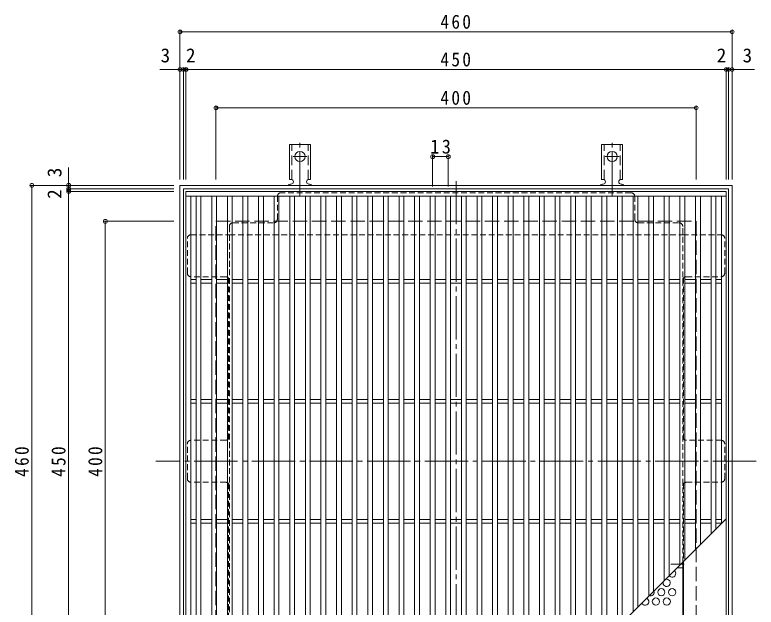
# Model space of a CAD drawing. Units: millimetres at full size, sheet at 1:4. Extents: x -752 to 1068, y -779 to 732.
# Drawn here: x -752 to -134, y 238 to 732 of the extents above; entities that cross this region are included whole.
import ezdxf
from ezdxf.enums import TextEntityAlignment as Align

# ---------------------------------------------------------------- set-up
doc = ezdxf.new("R2010")
doc.units = ezdxf.units.MM
doc.header["$LTSCALE"] = 4
doc.header["$PDMODE"] = 32
doc.header["$PDSIZE"] = 3.2
for name, pattern in [('CHAIN1', [8, 5, -1, 1, -1]), ('CHAIN2', [12, 9, -1, 1, -1]), ('DASHED1', [1.8, 1.2, -0.6]), ('DASHED2', [3, 2, -1]), ('DASHED3', [4, 3, -1])]:
    doc.linetypes.add(name, pattern=pattern)
for name, color, linetype, lineweight in [('A-1_躯体', 3, 'Continuous', 9), ('A-2_仕上', 3, 'Continuous', 9), ('A-4_その他', 7, 'Continuous', 9), ('A-6_寸法', 2, 'Continuous', 9), ('A-7_ハッチ', 2, 'Continuous', 9), ('A-8_記号', 2, 'Continuous', 9), ('A-A_ﾊｯﾁ-ﾜｸ', 3, 'Continuous', 9)]:
    doc.layers.add(name, color=color, linetype=linetype, lineweight=lineweight)
doc.styles.add('ＭＳ ゴシック', font='')
doc.styles.get('ＭＳ ゴシック').set_extended_font_data('MS Gothic')

msp = doc.modelspace()

# ---------------------------------------------------------------- linework, layer by layer
at = {"layer": 'A-1_躯体', "color": 2}
for p, q in [((-614.02, 589.849), (-154.02, 589.849)), ((-614.02, 129.849), (-614.02, 589.849)), ((-611.021, 586.849), (-157.02, 586.849)), ((-611.021, 132.849), (-611.021, 586.849)), ((-157.02, 586.849), (-157.02, 132.849)), ((-154.02, 589.849), (-154.02, 129.849))]:
    msp.add_line(p, q, dxfattribs=at)
at = {"layer": 'A-1_躯体', "color": 2, "linetype": 'DASHED3'}
for p, q in [((-584.02, 559.849), (-184.02, 559.849)), ((-584.02, 159.849), (-584.02, 559.849)), ((-184.02, 559.849), (-184.02, 159.849))]:
    msp.add_line(p, q, dxfattribs=at)
at = {"layer": 'A-2_仕上'}
for p, q in [((-609.02, 134.849), (-609.02, 584.849)), ((-609.02, 584.849), (-159.02, 584.849)), ((-609.02, 580.849), (-159.02, 580.849)), ((-605.02, 138.849), (-605.02, 580.849)), ((-600.52, 138.849), (-600.52, 580.849)), ((-596.52, 138.849), (-596.52, 580.849)), ((-587.52, 138.849), (-587.52, 580.849)), ((-583.52, 138.849), (-583.52, 580.849)), ((-574.52, 138.849), (-574.52, 580.849)), ((-570.52, 138.849), (-570.52, 580.849)), ((-561.521, 138.849), (-561.521, 580.849)), ((-557.521, 138.849), (-557.521, 580.849)), ((-548.52, 138.849), (-548.52, 580.849)), ((-544.521, 138.849), (-544.521, 580.849)), ((-535.52, 138.849), (-535.52, 580.849)), ((-531.52, 138.849), (-531.52, 580.849)), ((-522.52, 138.849), (-522.52, 580.849)), ((-518.52, 138.849), (-518.52, 580.849)), ((-509.521, 138.849), (-509.521, 580.849)), ((-505.521, 138.849), (-505.521, 580.849)), ((-496.521, 138.849), (-496.521, 580.849)), ((-492.521, 138.849), (-492.521, 580.849)), ((-483.52, 138.849), (-483.52, 580.849)), ((-479.521, 138.849), (-479.521, 580.849)), ((-470.52, 138.849), (-470.52, 580.849)), ((-466.52, 138.849), (-466.52, 580.849)), ((-457.52, 138.849), (-457.52, 580.849)), ((-453.52, 138.849), (-453.52, 580.849)), ((-444.521, 138.849), (-444.521, 580.849)), ((-440.521, 138.849), (-440.521, 580.849)), ((-431.52, 138.849), (-431.52, 580.849)), ((-427.521, 138.849), (-427.521, 580.849)), ((-418.52, 138.849), (-418.52, 580.849)), ((-414.52, 138.849), (-414.52, 580.849)), ((-405.52, 138.849), (-405.52, 580.849)), ((-401.52, 138.849), (-401.52, 580.849)), ((-392.521, 580.849), (-392.521, 138.849)), ((-388.521, 580.849), (-388.521, 138.849)), ((-379.521, 580.849), (-379.521, 138.849)), ((-375.521, 580.849), (-375.521, 138.849)), ((-366.52, 580.849), (-366.52, 138.849)), ((-362.52, 580.849), (-362.52, 138.849)), ((-353.52, 580.849), (-353.52, 138.849)), ((-349.52, 580.849), (-349.52, 138.849)), ((-340.52, 580.849), (-340.52, 138.849)), ((-336.52, 580.849), (-336.52, 138.849)), ((-327.521, 580.849), (-327.521, 143.349)), ((-323.521, 580.849), (-323.521, 147.349)), ((-314.52, 580.849), (-314.52, 156.349)), ((-310.521, 580.849), (-310.521, 160.349)), ((-301.52, 580.849), (-301.52, 169.349)), ((-297.52, 580.849), (-297.52, 173.349)), ((-288.52, 580.849), (-288.52, 182.349)), ((-284.52, 580.849), (-284.52, 186.349)), ((-275.521, 580.849), (-275.521, 195.349)), ((-271.521, 580.849), (-271.521, 199.349)), ((-262.521, 580.849), (-262.521, 208.349)), ((-258.521, 580.849), (-258.521, 212.349)), ((-249.52, 580.849), (-249.52, 221.349)), ((-245.52, 580.849), (-245.52, 225.349)), ((-236.52, 580.849), (-236.52, 234.349)), ((-232.52, 580.849), (-232.52, 238.349)), ((-223.521, 580.849), (-223.521, 247.349)), ((-219.521, 580.849), (-219.521, 251.348)), ((-210.521, 580.849), (-210.521, 260.349)), ((-206.521, 580.849), (-206.521, 264.349)), ((-197.52, 580.849), (-197.52, 273.349)), ((-193.521, 580.849), (-193.521, 277.349)), ((-184.52, 580.849), (-184.52, 286.349)), ((-180.52, 580.849), (-180.52, 290.349)), ((-171.52, 580.849), (-171.52, 299.349)), ((-167.52, 580.849), (-167.52, 303.349)), ((-163.02, 580.849), (-163.02, 307.849)), ((-159.02, 584.849), (-159.02, 134.849)), ((-605.02, 511.349), (-600.52, 511.349)), ((-605.02, 508.349), (-600.52, 508.349)), ((-596.52, 511.349), (-587.52, 511.349)), ((-596.52, 508.349), (-587.52, 508.349)), ((-583.52, 511.349), (-574.52, 511.349)), ((-583.52, 508.349), (-574.52, 508.349)), ((-570.521, 511.349), (-561.521, 511.349)), ((-570.521, 508.349), (-561.521, 508.349)), ((-557.521, 511.349), (-548.52, 511.349)), ((-557.521, 508.349), (-548.52, 508.349)), ((-544.521, 511.349), (-535.52, 511.349)), ((-544.521, 508.349), (-535.52, 508.349)), ((-531.52, 511.349), (-522.52, 511.349)), ((-531.52, 508.349), (-522.52, 508.349)), ((-518.521, 511.349), (-509.521, 511.349)), ((-518.521, 508.349), (-509.521, 508.349)), ((-505.521, 511.349), (-496.521, 511.349)), ((-505.521, 508.349), (-496.521, 508.349)), ((-492.521, 511.349), (-483.52, 511.349)), ((-492.521, 508.349), (-483.52, 508.349)), ((-479.521, 511.349), (-470.52, 511.349)), ((-479.521, 508.349), (-470.52, 508.349)), ((-466.52, 511.349), (-457.52, 511.349)), ((-466.52, 508.349), (-457.52, 508.349)), ((-453.521, 511.349), (-444.521, 511.349)), ((-453.521, 508.349), (-444.521, 508.349)), ((-440.521, 511.349), (-431.52, 511.349)), ((-440.521, 508.349), (-431.52, 508.349)), ((-427.521, 511.349), (-418.52, 511.349)), ((-427.521, 508.349), (-418.52, 508.349)), ((-414.52, 511.349), (-405.52, 511.349)), ((-414.52, 508.349), (-405.52, 508.349)), ((-401.521, 511.349), (-392.521, 511.349)), ((-401.521, 508.349), (-392.521, 508.349)), ((-388.521, 511.349), (-379.521, 511.349)), ((-388.521, 508.349), (-379.521, 508.349)), ((-375.521, 511.349), (-366.52, 511.349)), ((-375.521, 508.349), (-366.52, 508.349)), ((-362.52, 511.349), (-353.52, 511.349)), ((-362.52, 508.349), (-353.52, 508.349)), ((-349.52, 511.349), (-340.52, 511.349)), ((-349.52, 508.349), (-340.52, 508.349)), ((-336.521, 511.349), (-327.521, 511.349)), ((-336.521, 508.349), (-327.521, 508.349)), ((-323.521, 511.349), (-314.52, 511.349)), ((-323.521, 508.349), (-314.52, 508.349)), ((-310.521, 511.349), (-301.52, 511.349)), ((-310.521, 508.349), (-301.52, 508.349)), ((-297.52, 511.349), (-288.52, 511.349)), ((-297.52, 508.349), (-288.52, 508.349)), ((-284.521, 511.349), (-275.521, 511.349)), ((-284.521, 508.349), (-275.521, 508.349)), ((-271.521, 511.349), (-262.521, 511.349)), ((-271.521, 508.349), (-262.521, 508.349)), ((-258.521, 511.349), (-249.52, 511.349)), ((-258.521, 508.349), (-249.52, 508.349)), ((-245.52, 511.349), (-236.52, 511.349)), ((-245.52, 508.349), (-236.52, 508.349)), ((-232.521, 511.349), (-223.521, 511.349)), ((-232.521, 508.349), (-223.521, 508.349)), ((-219.521, 511.349), (-210.521, 511.349)), ((-219.521, 508.349), (-210.521, 508.349)), ((-206.521, 511.349), (-197.52, 511.349)), ((-206.521, 508.349), (-197.52, 508.349)), ((-193.521, 511.349), (-184.52, 511.349)), ((-193.521, 508.349), (-184.52, 508.349)), ((-180.52, 511.349), (-171.52, 511.349)), ((-180.52, 508.349), (-171.52, 508.349)), ((-167.52, 511.349), (-163.02, 511.349)), ((-167.52, 508.349), (-163.02, 508.349)), ((-605.02, 411.349), (-600.52, 411.349)), ((-605.02, 408.349), (-600.52, 408.349)), ((-596.52, 411.349), (-587.52, 411.349)), ((-596.52, 408.349), (-587.52, 408.349)), ((-583.52, 411.349), (-574.52, 411.349)), ((-583.52, 408.349), (-574.52, 408.349)), ((-570.521, 411.349), (-561.521, 411.349)), ((-570.521, 408.349), (-561.521, 408.349)), ((-557.521, 411.349), (-548.52, 411.349)), ((-557.521, 408.349), (-548.52, 408.349)), ((-544.521, 411.349), (-535.52, 411.349)), ((-544.521, 408.349), (-535.52, 408.349)), ((-531.52, 411.349), (-522.52, 411.349)), ((-531.52, 408.349), (-522.52, 408.349)), ((-518.521, 411.349), (-509.521, 411.349)), ((-518.521, 408.349), (-509.521, 408.349)), ((-505.521, 411.349), (-496.521, 411.349)), ((-505.521, 408.349), (-496.521, 408.349)), ((-492.521, 411.349), (-483.52, 411.349)), ((-492.521, 408.349), (-483.52, 408.349)), ((-479.521, 411.349), (-470.52, 411.349)), ((-479.521, 408.349), (-470.52, 408.349)), ((-466.52, 411.349), (-457.52, 411.349)), ((-466.52, 408.349), (-457.52, 408.349)), ((-453.521, 411.349), (-444.521, 411.349)), ((-453.521, 408.349), (-444.521, 408.349)), ((-440.521, 411.349), (-431.52, 411.349)), ((-440.521, 408.349), (-431.52, 408.349)), ((-427.521, 411.349), (-418.52, 411.349)), ((-427.521, 408.349), (-418.52, 408.349)), ((-414.52, 411.349), (-405.52, 411.349)), ((-414.52, 408.349), (-405.52, 408.349)), ((-401.521, 411.349), (-392.521, 411.349)), ((-401.521, 408.349), (-392.521, 408.349)), ((-388.521, 411.349), (-379.521, 411.349)), ((-388.521, 408.349), (-379.521, 408.349)), ((-375.521, 411.349), (-366.52, 411.349)), ((-375.521, 408.349), (-366.52, 408.349)), ((-362.52, 411.349), (-353.52, 411.349)), ((-362.52, 408.349), (-353.52, 408.349)), ((-349.52, 411.349), (-340.52, 411.349)), ((-349.52, 408.349), (-340.52, 408.349)), ((-336.521, 411.349), (-327.521, 411.349)), ((-336.521, 408.349), (-327.521, 408.349)), ((-323.521, 411.349), (-314.52, 411.349)), ((-323.521, 408.349), (-314.52, 408.349)), ((-310.521, 411.349), (-301.52, 411.349)), ((-310.521, 408.349), (-301.52, 408.349)), ((-297.52, 411.349), (-288.52, 411.349)), ((-297.52, 408.349), (-288.52, 408.349)), ((-284.521, 411.349), (-275.521, 411.349)), ((-284.521, 408.349), (-275.521, 408.349)), ((-271.521, 411.349), (-262.521, 411.349)), ((-271.521, 408.349), (-262.521, 408.349)), ((-258.521, 411.349), (-249.52, 411.349)), ((-258.521, 408.349), (-249.52, 408.349)), ((-245.52, 411.349), (-236.52, 411.349)), ((-245.52, 408.349), (-236.52, 408.349)), ((-232.521, 411.349), (-223.521, 411.349)), ((-232.521, 408.349), (-223.521, 408.349)), ((-219.521, 411.349), (-210.521, 411.349)), ((-219.521, 408.349), (-210.521, 408.349)), ((-206.521, 411.349), (-197.52, 411.349)), ((-206.521, 408.349), (-197.52, 408.349)), ((-193.521, 411.349), (-184.52, 411.349)), ((-193.521, 408.349), (-184.52, 408.349)), ((-180.52, 411.349), (-171.52, 411.349)), ((-180.52, 408.349), (-171.52, 408.349)), ((-167.52, 411.349), (-163.02, 411.349)), ((-167.52, 408.349), (-163.02, 408.349)), ((-605.02, 311.349), (-600.52, 311.349)), ((-596.52, 311.349), (-587.52, 311.349)), ((-583.52, 311.349), (-574.52, 311.349)), ((-570.521, 311.349), (-561.521, 311.349)), ((-557.521, 311.349), (-548.52, 311.349)), ((-544.521, 311.349), (-535.52, 311.349)), ((-531.52, 311.349), (-522.52, 311.349)), ((-518.521, 311.349), (-509.521, 311.349)), ((-505.521, 311.349), (-496.521, 311.349)), ((-492.521, 311.349), (-483.52, 311.349)), ((-479.521, 311.349), (-470.52, 311.349)), ((-466.52, 311.349), (-457.52, 311.349)), ((-453.521, 311.349), (-444.521, 311.349)), ((-440.521, 311.349), (-431.52, 311.349)), ((-427.521, 311.349), (-418.52, 311.349)), ((-414.52, 311.349), (-405.52, 311.349)), ((-401.521, 311.349), (-392.521, 311.349)), ((-388.521, 311.349), (-379.521, 311.349)), ((-375.521, 311.349), (-366.52, 311.349)), ((-362.52, 311.349), (-353.52, 311.349)), ((-349.52, 311.349), (-340.52, 311.349)), ((-336.521, 311.349), (-327.521, 311.349)), ((-336.02, 134.849), (-159.02, 311.849)), ((-323.521, 311.349), (-314.52, 311.349)), ((-310.521, 311.349), (-301.52, 311.349)), ((-297.52, 311.349), (-288.52, 311.349)), ((-284.52, 311.349), (-275.52, 311.349)), ((-271.52, 311.349), (-262.52, 311.349)), ((-258.52, 311.349), (-249.52, 311.349)), ((-245.52, 311.349), (-236.52, 311.349)), ((-232.52, 311.349), (-223.52, 311.349)), ((-219.52, 311.349), (-210.52, 311.349)), ((-206.52, 311.349), (-197.519, 311.349)), ((-193.519, 311.349), (-184.519, 311.349)), ((-180.519, 311.349), (-171.519, 311.349)), ((-167.519, 311.349), (-163.02, 311.349)), ((-605.02, 308.349), (-600.52, 308.349)), ((-596.52, 308.349), (-587.52, 308.349)), ((-583.52, 308.349), (-574.52, 308.349)), ((-570.521, 308.349), (-561.521, 308.349)), ((-557.521, 308.349), (-548.52, 308.349)), ((-544.521, 308.349), (-535.52, 308.349)), ((-531.52, 308.349), (-522.52, 308.349)), ((-518.521, 308.349), (-509.521, 308.349)), ((-505.521, 308.349), (-496.521, 308.349)), ((-492.521, 308.349), (-483.52, 308.349)), ((-479.521, 308.349), (-470.52, 308.349)), ((-466.52, 308.349), (-457.52, 308.349)), ((-453.521, 308.349), (-444.521, 308.349)), ((-440.521, 308.349), (-431.52, 308.349)), ((-427.521, 308.349), (-418.52, 308.349)), ((-414.52, 308.349), (-405.52, 308.349)), ((-401.521, 308.349), (-392.521, 308.349)), ((-388.521, 308.349), (-379.521, 308.349)), ((-375.521, 308.349), (-366.52, 308.349)), ((-362.52, 308.349), (-353.52, 308.349)), ((-349.52, 308.349), (-340.52, 308.349)), ((-336.521, 308.349), (-327.521, 308.349)), ((-323.521, 308.349), (-314.52, 308.349)), ((-310.521, 308.349), (-301.52, 308.349)), ((-297.52, 308.349), (-288.521, 308.349)), ((-284.52, 308.349), (-275.521, 308.349)), ((-271.52, 308.349), (-262.521, 308.349)), ((-258.52, 308.349), (-249.52, 308.349)), ((-245.52, 308.349), (-236.52, 308.349)), ((-232.52, 308.349), (-223.52, 308.349)), ((-219.52, 308.349), (-210.52, 308.349)), ((-206.52, 308.349), (-197.52, 308.349)), ((-193.519, 308.349), (-184.52, 308.349)), ((-180.519, 308.349), (-171.52, 308.349)), ((-167.519, 308.349), (-163.02, 308.349))]:
    msp.add_line(p, q, dxfattribs=at)
at = {"layer": 'A-4_その他'}
for p, q in [((-614.02, 719.012), (-614.02, 594.849)), ((-614.02, 717.812), (-154.02, 717.812)), ((-154.02, 719.012), (-154.02, 594.849)), ((-630.7, 686.424), (-611.021, 686.424)), ((-611.021, 687.624), (-611.021, 594.849)), ((-611.021, 686.424), (-609.02, 686.424)), ((-609.02, 687.624), (-609.02, 594.849)), ((-609.02, 686.424), (-159.02, 686.424)), ((-159.02, 687.624), (-159.02, 594.849)), ((-159.02, 686.424), (-157.02, 686.424)), ((-157.02, 687.624), (-157.02, 594.849)), ((-157.02, 686.424), (-135.503, 686.424)), ((-584.02, 655.627), (-584.02, 594.849)), ((-184.02, 655.627), (-184.02, 594.849)), ((-584.02, 654.427), (-184.02, 654.427)), ((-403.52, 614.955), (-403.52, 588.849)), ((-390.521, 613.755), (-403.52, 613.755)), ((-390.521, 614.955), (-390.521, 588.849)), ((-706.756, 604.613), (-706.756, 586.849)), ((-738.561, 589.849), (-619.021, 589.849)), ((-737.361, 589.849), (-737.361, 129.849)), ((-707.956, 586.849), (-619.021, 586.849)), ((-706.756, 586.849), (-706.756, 584.849)), ((-707.956, 584.849), (-619.021, 584.849)), ((-706.756, 584.849), (-706.756, 134.849)), ((-677.351, 559.849), (-619.021, 559.849)), ((-676.151, 559.849), (-676.151, 159.849))]:
    msp.add_line(p, q, dxfattribs=at)
for p in [(-614.02, 717.812), (-154.02, 717.812), (-614.02, 686.424), (-611.021, 686.424), (-609.02, 686.424), (-159.02, 686.424), (-157.02, 686.424), (-154.02, 686.424), (-584.02, 654.427), (-184.02, 654.427), (-403.52, 613.755), (-390.521, 613.755), (-737.361, 589.849), (-706.756, 589.849), (-706.756, 586.849), (-706.756, 584.849), (-676.151, 559.849)]:
    msp.add_point(p, dxfattribs=at)
at = {"layer": 'A-6_寸法'}
for centre in [(-213.02, 250.687), (-204.02, 250.687), (-217.52, 242.892), (-208.52, 242.892)]:
    msp.add_circle(centre, 3, dxfattribs=at)
for centre, start, end in [((-204.02, 266.275), 217.22253, 52.77747), ((-208.52, 258.481), 159.24706, 110.75294), ((-222.02, 250.687), 250.66319, 19.33681), ((-226.52, 242.892), 204.91724, 65.08276)]:
    msp.add_arc(centre, 3, start, end, dxfattribs=at)
at = {"layer": 'A-7_ハッチ', "linetype": 'CHAIN2'}
for p, q in [((-384.02, 593.446), (-384.02, 126.252)), ((-134.02, 359.849), (-634.02, 359.849))]:
    msp.add_line(p, q, dxfattribs=at)
at = {"layer": 'A-7_ハッチ', "linetype": 'DASHED1'}
for p, q in [((-532.819, 561.652), (-532.819, 580.652)), ((-238.221, 583.652), (-529.819, 583.652)), ((-235.221, 561.652), (-235.221, 580.652)), ((-569.82, 558.652), (-535.819, 558.652)), ((-232.221, 558.652), (-198.22, 558.652)), ((-572.82, 555.652), (-572.82, 164.045)), ((-195.22, 275.649), (-195.22, 555.652)), ((-607.824, 516.652), (-607.824, 545.652)), ((-604.824, 548.652), (-572.82, 548.652)), ((-572.82, 548.652), (-195.22, 548.652)), ((-195.22, 548.652), (-163.217, 548.652)), ((-160.217, 516.652), (-160.217, 545.652)), ((-575.82, 513.652), (-604.824, 513.652)), ((-573.62, 512.691), (-573.62, 378.31)), ((-194.42, 512.696), (-194.42, 378.31)), ((-192.22, 513.652), (-163.217, 513.652)), ((-575.82, 377.349), (-604.824, 377.349)), ((-163.217, 377.349), (-192.22, 377.349)), ((-607.824, 345.349), (-607.824, 374.349)), ((-160.217, 345.349), (-160.217, 374.349)), ((-575.82, 342.349), (-604.824, 342.349)), ((-573.62, 207.007), (-573.62, 341.388)), ((-194.42, 207.007), (-194.42, 341.388)), ((-192.22, 342.349), (-163.217, 342.349)), ((-195.22, 271.112), (-194.42, 271.112))]:
    msp.add_line(p, q, dxfattribs=at)
at = {"layer": 'A-7_ハッチ'}
for p, q in [((-195.22, 164.045), (-195.22, 275.649)), ((-194.42, 207.007), (-194.42, 276.449))]:
    msp.add_line(p, q, dxfattribs=at)
at = {"layer": 'A-7_ハッチ', "linetype": 'DASHED1'}
for centre, start, end in [((-529.819, 580.652), 90, 180), ((-238.221, 580.652), 0, 90), ((-569.82, 555.652), 90, 180), ((-535.819, 561.652), 270, 0), ((-232.221, 561.652), 180, 270), ((-198.22, 555.652), 0, 90), ((-604.824, 545.652), 90, 180), ((-163.217, 545.652), 0, 90), ((-604.824, 516.652), 180, 270), ((-575.82, 510.652), 0, 90), ((-192.22, 510.652), 90, 180), ((-163.217, 516.652), 270, 0), ((-604.824, 374.349), 90, 180), ((-575.82, 380.349), 270, 0), ((-192.22, 380.349), 180, 270), ((-163.217, 374.349), 0, 90), ((-604.824, 345.349), 180, 270), ((-575.82, 339.349), 0, 90), ((-192.22, 339.349), 90, 180), ((-163.217, 345.349), 270, 0)]:
    msp.add_arc(centre, 3, start, end, dxfattribs=at)
at = {"layer": 'A-8_記号', "linetype": 'CHAIN1'}
msp.add_line((-194.02, 274.112), (-205.02, 274.112), dxfattribs=at)
at = {"layer": 'A-8_記号'}
msp.add_line((-199.757, 271.112), (-195.22, 271.112), dxfattribs=at)
at = {"layer": 'A-A_ﾊｯﾁ-ﾜｸ'}
for p, q in [((-522.77, 594.849), (-522.77, 623.849)), ((-505.27, 623.849), (-522.77, 623.849)), ((-505.27, 594.849), (-505.27, 623.849)), ((-262.77, 594.849), (-262.77, 623.849)), ((-245.27, 623.849), (-262.77, 623.849)), ((-245.27, 594.849), (-245.27, 623.849)), ((-522.77, 594.849), (-521.52, 594.849)), ((-505.27, 594.849), (-506.52, 594.849)), ((-262.77, 594.849), (-261.52, 594.849)), ((-245.27, 594.849), (-246.52, 594.849)), ((-522.02, 590.849), (-521.52, 590.849)), ((-506.525, 590.849), (-506.012, 590.849)), ((-262.02, 590.849), (-261.52, 590.849)), ((-246.525, 590.849), (-246.012, 590.849))]:
    msp.add_line(p, q, dxfattribs=at)
at = {"layer": 'A-A_ﾊｯﾁ-ﾜｸ', "linetype": 'DASHED2'}
for p, q in [((-520.77, 594.703), (-520.77, 623.849)), ((-507.27, 594.703), (-507.27, 623.849)), ((-260.77, 594.703), (-260.77, 623.849)), ((-247.27, 594.703), (-247.27, 623.849))]:
    msp.add_line(p, q, dxfattribs=at)
at = {"layer": 'A-A_ﾊｯﾁ-ﾜｸ', "color": 7, "linetype": 'CHAIN2'}
for p, q in [((-514.02, 581.381), (-514.02, 628.781)), ((-254.02, 581.381), (-254.02, 628.781)), ((-519.796, 613.849), (-508.244, 613.849)), ((-259.796, 613.849), (-248.244, 613.849))]:
    msp.add_line(p, q, dxfattribs=at)
at = {"layer": 'A-A_ﾊｯﾁ-ﾜｸ'}
for centre in [(-514.02, 613.849), (-254.02, 613.849)]:
    msp.add_circle(centre, 4.25, dxfattribs=at)
for centre, start, end in [((-521.52, 592.849), 270, 90), ((-506.52, 592.849), 90, 269.86671), ((-261.52, 592.849), 270, 90), ((-246.52, 592.849), 90, 269.86671), ((-522.02, 588.849), 90.27597, 150.00049), ((-506.02, 588.849), 29.99928, 89.75838), ((-262.02, 588.849), 90.27597, 150.00049), ((-246.02, 588.849), 29.99928, 89.75838)]:
    msp.add_arc(centre, 2, start, end, dxfattribs=at)

# ---------------------------------------------------------------- texts
at = {"layer": 'A-4_その他', "color": 2, "style": 'ＭＳ ゴシック'}
for s, p in [('3', (-630.15, 688.824)), ('2', (-608.978, 688.824)), ('2', (-166.883, 688.824)), ('3', (-145.365, 688.824))]:
    msp.add_text(s, height=11.73, dxfattribs=at).set_placement(p, align=Align.BOTTOM_LEFT)
for s, p in [('3', (-709.156, 596.574)), ('2', (-709.156, 578.613))]:
    msp.add_text(s, height=11.73, rotation=90, dxfattribs=at).set_placement(p, align=Align.BOTTOM_LEFT)
at = {"layer": 'A-4_その他', "color": 2, "char_height": 11.73, "attachment_point": 7, "style": 'ＭＳ ゴシック'}
for s, insert in [('\\T1.27;\\W0.9;460', (-397.02, 720.212)), ('\\T1.27;\\W0.9;450', (-397.02, 688.824)), ('\\T1.27;\\W0.9;400', (-397.02, 656.827)), ('\\T1.27;\\W0.95;13', (-405.52, 616.155))]:
    msp.add_mtext(s, dxfattribs=dict(at, insert=insert))
at = {"layer": 'A-4_その他', "color": 2, "char_height": 11.73, "attachment_point": 7, "rotation": 90, "style": 'ＭＳ ゴシック'}
for s, insert in [('\\T1.27;\\W0.9;460', (-739.761, 346.849)), ('\\T1.27;\\W0.9;450', (-709.156, 346.849)), ('\\T1.27;\\W0.9;400', (-678.551, 346.849))]:
    msp.add_mtext(s, dxfattribs=dict(at, insert=insert))

doc.saveas('drawing.dxf')
